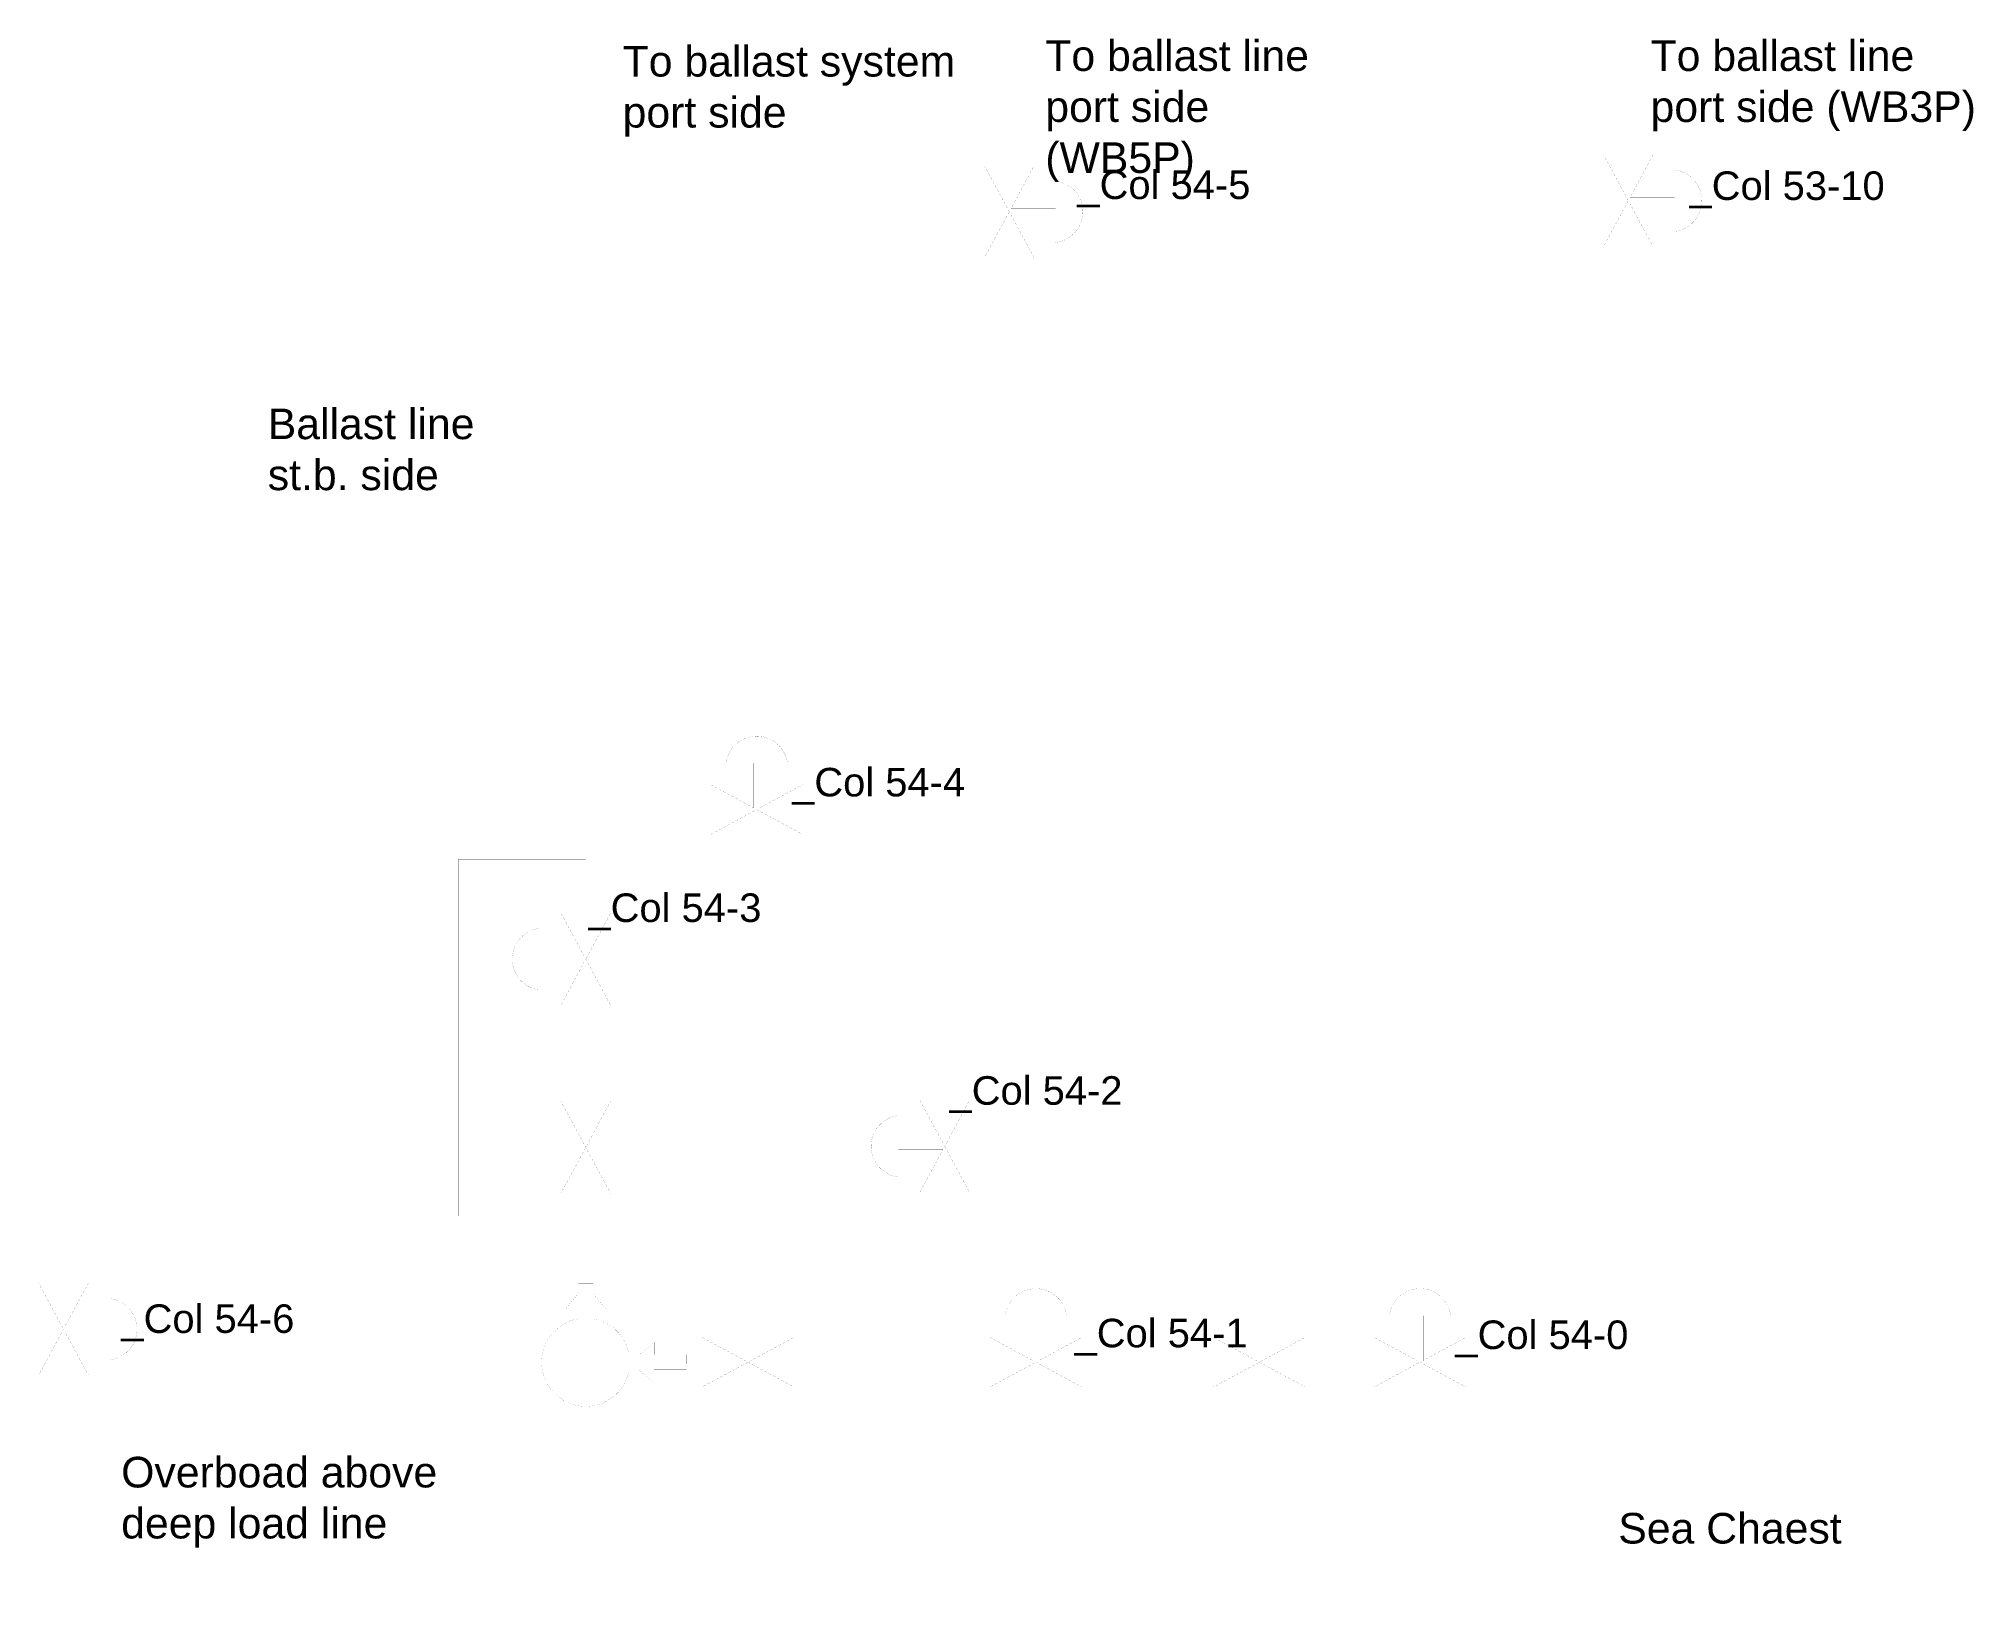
# Model space of a CAD drawing. Extents: x 128004 to 146971, y 109131 to 124412.
import ezdxf

# ---------------------------------------------------------------- set-up
doc = ezdxf.new("R2010")
doc.units = 0
doc.header["$MEASUREMENT"] = 0
for name, color, linetype in [('Suction C', 201, 'CONTINUOUS'), ('Suction PS', 131, 'CONTINUOUS'), ('Suction SB', 211, 'CONTINUOUS'), ('Symboler', 42, 'CONTINUOUS'), ('TEKST', 7, 'CONTINUOUS')]:
    doc.layers.add(name, color=color, linetype=linetype)
doc.styles.add('ARIAL', font='ARIAL.TTF', dxfattribs={"height": 12})

msp = doc.modelspace()

# ---------------------------------------------------------------- linework, layer by layer
at = {"layer": 'Suction C', "linetype": 'Continuous', "const_width": 0.3}
for points in [[(133368, 124403), (133368, 121183)], [(137520, 123165), (137520, 124403), (137520, 123165)], [(137520, 122266), (137520, 121183)], [(133368, 120931), (133368, 115837)], [(137520, 120931), (137520, 120261), (136887, 120261), (137520, 120261)]]:
    msp.add_lwpolyline(points, close=True, dxfattribs=at)
at = {"layer": 'Suction PS', "linetype": 'Continuous', "const_width": 0.3}
for points in [[(143589, 123273), (143589, 124403), (143589, 123273)], [(141996, 111436), (143124, 111436), (143124, 109131), (143124, 111436), (141996, 111436)]]:
    msp.add_lwpolyline(points, close=True, dxfattribs=at)
at = {"layer": 'Suction SB', "linetype": 'Continuous', "const_width": 0.3}
for points in [[(143589, 122374), (143589, 121058), (143589, 122374)], [(132729, 121058), (145674, 121058), (132729, 121058)], [(136887, 114002), (136887, 121058), (136887, 114002)], [(134594, 116854), (133368, 116854), (133368, 115837), (133368, 116854), (134594, 116854)], [(135494, 116854), (136887, 116854), (135494, 116854)], [(128247, 112209), (128247, 112870), (132120, 112870), (132120, 116368), (133368, 116368), (132120, 116368), (132120, 112870), (128247, 112870), (128247, 112209)], [(133368, 113992), (133368, 114938), (133368, 113992)], [(133368, 112204), (133368, 113093), (133368, 112204)], [(137331, 111436), (136887, 111436), (136887, 113103), (136887, 111436), (137331, 111436)], [(134508, 111436), (134356, 111436), (134508, 111436)], [(137331, 111436), (135408, 111436), (137331, 111436)], [(139522, 111436), (138231, 111436), (139522, 111436)], [(141097, 111436), (140421, 111436), (141097, 111436)], [(128283, 111310), (128283, 109571), (128283, 111310)]]:
    msp.add_lwpolyline(points, close=True, dxfattribs=at)
at = {"layer": 'Symboler', "color": 42, "linetype": 'Continuous'}
for points in [[(137537, 122684, 0.84, 0.84, 0), (137975, 122684, 0.84, 0.84, 0), (137975, 122414, 0.84, 0.84, 0.884677), (137975, 123017, 0.84, 0.84, 0), (137975, 122747, 0.84, 0.84, 0), (137537, 122747, 0.84, 0.84, 0), (137763, 123165, 0, 0, 0), (137277, 123165, 0.84, 0.84, 0), (137520, 122716, 0.84, 0.84, 0), (137277, 122266, 0, 0, 0), (137763, 122266, 0.84, 0.84, 0)], [(143606, 122855, 0.84, 0.84, 0), (144043, 122855, 0.84, 0.84, 0), (144043, 123125, 0.84, 0.84, -0.884677), (144043, 122522, 0.84, 0.84, 0), (144043, 122792, 0.84, 0.84, 0), (143606, 122792, 0.84, 0.84, 0), (143831, 122374, 0, 0, 0), (143346, 122374, 0.84, 0.84, 0), (143589, 122824, 0.84, 0.84, 0), (143346, 123273, 0, 0, 0), (143831, 123273, 0.84, 0.84, 0)], [(135075, 116871, 0.84, 0.84, 0), (135075, 117308, 0.84, 0.84, 0), (135345, 117308, 0.84, 0.84, 0.884677), (134743, 117308, 0.84, 0.84, 0), (135012, 117308, 0.84, 0.84, 0), (135012, 116871, 0.84, 0.84, 0), (134594, 117097, 0, 0, 0), (134594, 116611, 0.84, 0.84, 0), (135044, 116854, 0.84, 0.84, 0), (135494, 116611, 0, 0, 0), (135494, 117097, 0.84, 0.84, 0)], [(133351, 115419, 0.84, 0.84, 0), (132913, 115419, 0.84, 0.84, 0), (132913, 115689, 0.84, 0.84, 0.884677), (132913, 115087, 0.84, 0.84, 0), (132913, 115356, 0.84, 0.84, 0), (133351, 115356, 0.84, 0.84, 0), (133125, 114938, 0, 0, 0), (133610, 114938, 0.84, 0.84, 0), (133368, 115388, 0.84, 0.84, 0), (133610, 115837, 0, 0, 0), (133125, 115837, 0.84, 0.84, 0)], [(136870, 113584, 0.84, 0.84, 0), (136432, 113584, 0.84, 0.84, 0), (136432, 113854, 0.84, 0.84, 0.884677), (136432, 113251, 0.84, 0.84, 0), (136432, 113521, 0.84, 0.84, 0), (136870, 113521, 0.84, 0.84, 0), (136644, 113103, 0, 0, 0), (137129, 113103, 0.84, 0.84, 0), (136887, 113552, 0.84, 0.84, 0), (137129, 114002, 0, 0, 0), (136644, 114002, 0.84, 0.84, 0)], [(133368, 113542, 0.84, 0.84, 0), (133125, 113093, 0, 0, 0), (133610, 113093, 0.84, 0.84, 0), (133368, 113542, 0.84, 0.84, 0), (133610, 113992, 0, 0, 0), (133125, 113992, 0.84, 0.84, 0), (133368, 113542, 0.84, 0.84, 0)], [(128264, 111791, 0.84, 0.84, 0), (128702, 111791, 0.84, 0.84, 0), (128702, 112060, 0.84, 0.84, -0.884677), (128702, 111458, 0.84, 0.84, 0), (128702, 111728, 0.84, 0.84, 0), (128264, 111728, 0.84, 0.84, 0), (128490, 111310, 0, 0, 0), (128005, 111310, 0.84, 0.84, 0), (128247, 111759, 0.84, 0.84, 0), (128005, 112209, 0, 0, 0), (128490, 112209, 0.84, 0.84, 0)], [(137812, 111453, 0.84, 0.84, 0), (137812, 111891, 0.84, 0.84, 0), (138082, 111891, 0.84, 0.84, 0.884677), (137480, 111891, 0.84, 0.84, 0), (137749, 111891, 0.84, 0.84, 0), (137749, 111453, 0.84, 0.84, 0), (137331, 111679, 0, 0, 0), (137331, 111193, 0.84, 0.84, 0), (137781, 111436, 0.84, 0.84, 0), (138231, 111193, 0, 0, 0), (138231, 111679, 0.84, 0.84, 0)], [(141578, 111453, 0.84, 0.84, 0), (141578, 111891, 0.84, 0.84, 0), (141848, 111891, 0.84, 0.84, 0.884677), (141245, 111891, 0.84, 0.84, 0), (141515, 111891, 0.84, 0.84, 0), (141515, 111453, 0.84, 0.84, 0), (141097, 111679, 0, 0, 0), (141097, 111193, 0.84, 0.84, 0), (141546, 111436, 0.84, 0.84, 0), (141996, 111193, 0, 0, 0), (141996, 111679, 0.84, 0.84, 0)], [(134958, 111436, 0.84, 0.84, 0), (134508, 111679, 0, 0, 0), (134508, 111193, 0.84, 0.84, 0), (134958, 111436, 0.84, 0.84, 0), (135408, 111193, 0, 0, 0), (135408, 111679, 0.84, 0.84, 0), (134958, 111436, 0.84, 0.84, 0)], [(139971, 111436, 0.84, 0.84, 0), (139522, 111679, 0, 0, 0), (139522, 111193, 0.84, 0.84, 0), (139971, 111436, 0.84, 0.84, 0), (140421, 111193, 0, 0, 0), (140421, 111679, 0.84, 0.84, 0), (139971, 111436, 0.84, 0.84, 0)]]:
    msp.add_lwpolyline(points, format="xyseb", close=True, dxfattribs=at)
at = {"layer": 'Symboler', "linetype": 'Continuous', "const_width": 0.63}
msp.add_lwpolyline([(133442, 112204), (133294, 112204), (133294, 112107), (133170, 111958), (133294, 111958), (133294, 111861, 1.926208), (133793, 111360), (133889, 111360), (134037, 111237), (134037, 111361), (134356, 111361), (134355, 111509), (134038, 111509), (134038, 111632), (133890, 111509), (133793, 111509, 0.315826), (133442, 111861), (133442, 111957), (133565, 111957), (133442, 112106)], format="xyb", close=True, dxfattribs=at)

# ---------------------------------------------------------------- texts
at = {"layer": 'Suction C', "linetype": 'Continuous', "char_height": 300, "attachment_point": 1, "style": 'ARIAL'}
for s, insert, width in [('To ballast system port side', (133729, 124341), 3791.14), ('To ballast line port side (WB5P)', (137873, 124396), 3175.88), ('To ballast line port side (WB3P)', (143807, 124396), 3251.4), ('Ballast line st.b. side', (130250, 120786), 2334.81), ('Overboad above deep load line', (128813, 110508), 3302.98), ('Sea Chaest', (143491, 109958), 3420.34)]:
    msp.add_mtext(s, dxfattribs=dict(at, insert=insert, width=width))
at = {"layer": 'TEKST', "linetype": 'Continuous', "style": 'ARIAL'}
for s, p in [('_Col 54-5', (138188, 122840)), ('_Col 53-10', (144189, 122831)), ('_Col 54-4', (135391, 116983)), ('_Col 54-3', (133394, 115752)), ('_Col 54-2', (136934, 113960)), ('_Col 54-6', (128815, 111723)), ('_Col 54-1', (138160, 111582)), ('_Col 54-0', (141894, 111565))]:
    msp.add_text(s, height=280, dxfattribs=at).set_placement(p)

doc.saveas('drawing.dxf')
